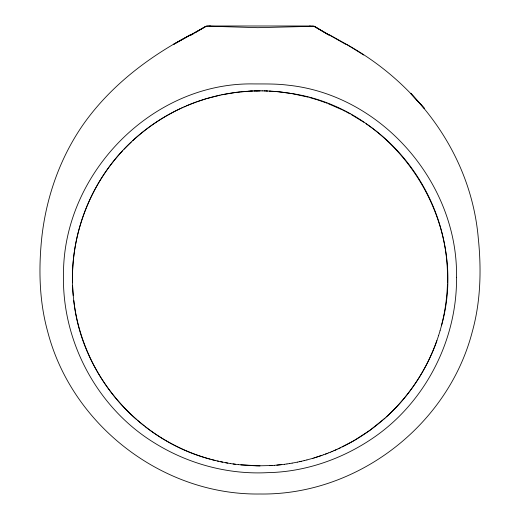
<?xml version="1.0" encoding="UTF-8"?>
<svg xmlns="http://www.w3.org/2000/svg" width="520" height="520" viewBox="0 0 520 520"><rect width="100%" height="100%" fill="white"/><g stroke="black" fill="none" stroke-linecap="round" stroke-linejoin="round"><path stroke-width="0.78" d="M447.525 278.174L447.512 280.319M447.506 281.034L447.479 282.458M447.421 284.603L447.441 283.887M447.395 285.317C446.829 300.664 444.36 315.939 440.076 330.694M441.447 325.741C470.685 222.047 396.988 108.778 290.661 93.373M438.575 335.608L440.05 330.779M438.536 335.731C428.597 366.756 410.397 395.076 386.288 416.995M436.885 340.639C426.745 369.499 409.403 395.791 386.861 416.475M210.386 26L206.056 26.273L173.563 44.389L190.703 34.736C149.038 56.524 110.468 85.794 83.2 124.527C59.898 158.041 46.118 197.594 41.724 238.082C38.506 269.353 39.247 301.418 47.749 331.851C72.046 425.49 162.929 495.443 260 494C357.071 495.443 447.954 425.49 472.251 331.851C480.753 301.418 481.494 269.353 478.276 238.082C471.068 155.207 418.321 84.032 346.509 44.376M122.401 150.969C89.525 186.238 71.266 234.559 72.527 282.763M124.072 149.181C140.114 132.308 159.334 118.469 180.414 108.576M131.248 142.044C89.694 180.797 67.704 239.194 73.281 295.724M386.217 417.06L385.144 418.028M132.763 140.621C151.066 123.728 172.744 110.513 196.17 102.05M385.099 418.074L369.909 430.313L354.146 440.55M383.968 419.075L384.534 418.574M382.831 420.069C370.526 430.742 356.824 439.79 342.186 446.927M194.597 32.949L206.056 26.273L194.578 33.027M353.613 440.863L339.066 448.416M209.593 26.221L257.79 27.677L313.995 26.273L328.796 35.016L314.561 26.331L313.885 26.468M340.425 447.779L337.994 448.91M181.591 108.03L182.767 107.491M337.838 448.981L334.769 450.346M336.785 449.456L333.684 450.814M183.95 106.964L185.139 106.444M186.329 105.931C202.442 99.034 219.537 94.439 236.938 92.274M333.593 450.853L331.519 451.724M332.527 451.308L330.428 452.173M328.776 452.829L330.382 452.192M328.712 452.855L325.468 454.103M327.028 453.512L323.798 454.714M323.655 454.766L315.608 457.464M196.931 101.777L205.927 98.813M321.958 455.371L314.125 457.918M314.717 457.737L313.385 458.14M312.644 458.361L313.3 458.166M206.934 98.514L220.123 95.141M312.592 458.374L306.937 459.927M306.911 459.934L304.103 460.635M304.07 460.649L299.832 461.617M301.21 461.312L297.278 462.156M221.754 94.79L236.561 92.32L250.296 91.104M297.226 462.169L292.156 463.119M289.582 463.548L292.091 463.132M287.007 463.944L289.517 463.56M284.421 464.301L286.936 463.957M284.343 464.315L276.842 465.14M237.705 92.183L240.013 91.916M281.749 464.633L274.443 465.341M240.78 91.838L241.547 91.76M242.314 91.689L243.074 91.617M243.834 91.546L246.116 91.364M246.467 91.338L247.162 91.292M269.633 465.654L274.378 465.348M247.864 91.241L248.911 91.176M249.256 91.156L249.951 91.117M271.986 465.517L256.464 465.868L240.858 464.919M250.146 91.111L251.667 91.033M250.504 91.091L250.861 91.072M250.984 91.065L251.322 91.052M251.576 91.039L251.927 91.026M251.882 91.026L252.642 90.994M252.525 91L253 90.981M252.954 90.981L254.248 90.935M254.072 90.942L254.469 90.928M254.43 90.935L254.904 90.922M254.787 90.922L255.502 90.903M255.411 90.909L255.808 90.896M255.71 90.896L256.12 90.89M256.002 90.89L256.432 90.883M256.295 90.89L256.744 90.877M256.594 90.883L257.056 90.87M256.893 90.877L257.368 90.87M257.192 90.87L257.68 90.864M257.491 90.864L257.998 90.864M257.79 90.864L258.388 90.857M258.245 90.857L258.694 90.857M258.564 90.857L258.993 90.851M258.882 90.851L259.298 90.851M259.2 90.851L259.603 90.851M259.519 90.851L262.34 90.864M206.622 26L313.411 26M259.838 90.851L260.175 90.851M260 465.901L238.264 464.633M262.034 90.864L264.141 90.896M309.66 26L310.531 26.221M264.05 90.896L265.33 90.928M264.661 90.909L266.76 90.974M266.045 90.948L266.403 90.961M266.702 90.968L270.459 91.143M267.118 90.987L267.833 91.013M269.425 91.085L269.769 91.104M269.971 91.117L277.959 91.709M270.803 91.163L271.329 91.195M272.376 91.26L272.721 91.28M273.072 91.306L273.423 91.331M273.774 91.358L274.151 91.384M274.534 91.416L275.672 91.507M276.048 91.54L276.432 91.572M277.192 91.637L278.337 91.748M278.304 91.748L291.824 93.567L308.152 97.136M278.72 91.787L279.103 91.826M279.487 91.865L280.637 91.988M281.021 92.034L281.405 92.073M206.069 26.462L205.452 26.364M281.788 92.118L283.329 92.306M238.147 464.62L233.097 463.957M283.712 92.359L289.731 93.223M235.553 464.301L230.516 463.567M230.38 463.548L225.381 462.676M227.806 463.112L220.272 461.643M222.671 462.144L217.425 461M218.68 461.292L216.008 460.668M215.819 460.623L211.764 459.589M214.396 460.272C189.417 454.019 165.769 442.553 145.399 426.803M314.574 26.351L313.995 26.273L345.956 44.454M210.139 459.147C138.255 440.141 81.536 374.797 73.801 300.619M309.861 97.598L316.817 99.665M317.356 99.834L318.949 100.36M319.481 100.535L321.067 101.075M321.594 101.257L324.831 102.414M325.962 102.837L327.093 103.266M328.218 103.695L341.497 109.486M342.738 110.091L345.209 111.326M346.437 111.956L350.09 113.906M351.299 114.576L363.857 122.239M329.29 34.736L346.606 44.369L363.688 54.997M366.074 123.734C415.149 156.962 446.531 214.558 447.473 273.891L447.486 274.606M144.306 425.958L137.319 420.199M136.721 419.685C98.111 386.256 74.295 336.486 72.605 285.422M447.499 275.32L447.525 277.459M456.534 277.29C457.151 339.84 425.497 401.863 373.938 437.398C342.823 458.854 305.507 471.978 267.586 472.647C227.994 474.715 188.143 463.879 154.55 442.981C97.52 408.148 61.991 341.822 63.486 275.113C62.784 173.803 152.288 81.868 254.085 83.928C265.363 83.974 276.679 83.733 287.892 85.169C381.771 94.855 458.12 183.19 456.534 277.29M193.239 33.774L191.204 35.016L193.232 33.826M424.411 108.413L410.8 93.457L424.411 108.413"/></g></svg>
